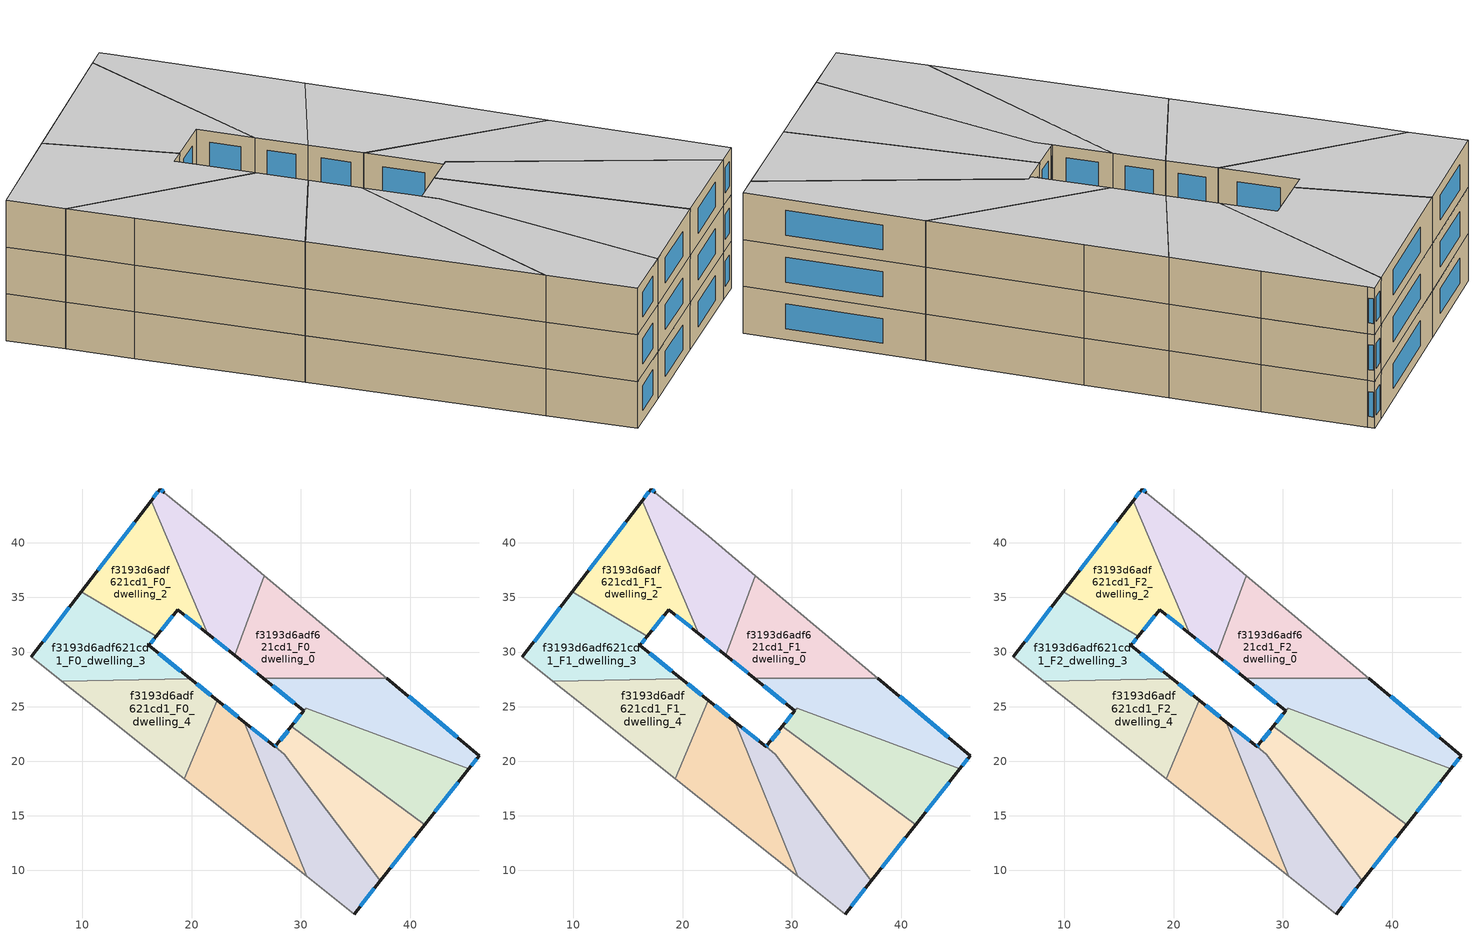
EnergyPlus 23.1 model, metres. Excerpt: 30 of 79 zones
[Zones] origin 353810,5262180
f3193d6adf621cd1_F0_dwelling_0
 floor ground (EU_floor_Construction): 30.55,33.76 37.88,27.61 26.55,27.61 23.95,29.69 26.66,37.01 z0
 wall outside (EU_wall_Construction): 23.95,29.69 26.55,27.61 z0:3
 wall to f3193d6adf621cd1_F0_dwelling_9 (EU_wall_Construction): 26.55,27.61 37.88,27.61 z0:3
 wall to f3193d6adf621cd1_F0_dwelling_1 (EU_wall_Construction): 26.66,37.01 23.95,29.69 z0:3
 wall adiabatic (EU_wall_Construction): 37.88,27.61 30.55,33.76 26.66,37.01 z0:3
 window (EU_Window_Construction): 24.56,29.2 25.94,28.1 z0.7:2.3
f3193d6adf621cd1_F0_dwelling_1
 floor ground (EU_floor_Construction): 22.37,40.59 26.66,37.01 23.95,29.69 21.45,31.7 16.29,43.88 17.1,44.93 17.47,44.61 z0
 wall outside (EU_wall_Construction): 21.45,31.7 23.95,29.69 / 17.47,44.61 17.1,44.93 16.29,43.88 z0:3
 wall adiabatic (EU_wall_Construction): 26.66,37.01 22.37,40.59 17.47,44.61 z0:3
 wall to f3193d6adf621cd1_F0_dwelling_2 (EU_wall_Construction): 16.29,43.88 21.45,31.7 z0:3
 window (EU_Window_Construction): 22.04,31.23 23.36,30.16 / 16.91,44.69 16.48,44.12 / 17.38,44.69 17.19,44.86 z0.7:2.3
f3193d6adf621cd1_F0_dwelling_2
 floor ground (EU_floor_Construction): 16.29,43.88 21.45,31.7 18.72,33.89 16.75,31.43 9.88,35.51 z0
 wall outside (EU_wall_Construction): 16.75,31.43 18.72,33.89 21.45,31.7 / 16.29,43.88 9.88,35.51 z0:3
 wall to f3193d6adf621cd1_F0_dwelling_3 (EU_wall_Construction): 9.88,35.51 16.75,31.43 z0:3
 window (EU_Window_Construction): 19.36,33.37 20.81,32.21 / 17.21,32.01 18.26,33.31 / 14.78,41.91 11.38,37.47 z0.7:2.3
f3193d6adf621cd1_F0_dwelling_3
 floor ground (EU_floor_Construction): 16.75,31.43 16.08,30.6 19.89,27.55 8.11,27.34 5.33,29.57 9.88,35.51 z0
 wall outside (EU_wall_Construction): 19.89,27.55 16.08,30.6 16.75,31.43 / 9.88,35.51 5.33,29.57 z0:3
 wall to f3193d6adf621cd1_F0_dwelling_4 (EU_wall_Construction): 8.11,27.34 19.89,27.55 z0:3
 wall adiabatic (EU_wall_Construction): 5.33,29.57 8.11,27.34 z0:3
 window (EU_Window_Construction): 16.24,30.8 16.59,31.24 / 18.99,28.27 16.98,29.89 / 8.81,34.11 6.39,30.97 z0.7:2.3
f3193d6adf621cd1_F0_dwelling_4
 floor ground (EU_floor_Construction): 22.33,25.59 19.32,18.4 11.34,24.75 8.11,27.34 19.89,27.55 z0
 wall outside (EU_wall_Construction): 22.33,25.59 19.89,27.55 z0:3
 wall to f3193d6adf621cd1_F0_dwelling_5 (EU_wall_Construction): 19.32,18.4 22.33,25.59 z0:3
 wall adiabatic (EU_wall_Construction): 8.11,27.34 11.34,24.75 19.32,18.4 z0:3
 window (EU_Window_Construction): 21.76,26.05 20.46,27.09 z0.7:2.3
f3193d6adf621cd1_F0_dwelling_5
 floor ground (EU_floor_Construction): 24.81,23.6 30.55,9.46 19.32,18.4 22.33,25.59 z0
 wall outside (EU_wall_Construction): 24.81,23.6 22.33,25.59 z0:3
 wall to f3193d6adf621cd1_F0_dwelling_6 (EU_wall_Construction): 30.55,9.46 24.81,23.6 z0:3
 wall adiabatic (EU_wall_Construction): 19.32,18.4 30.55,9.46 z0:3
 window (EU_Window_Construction): 24.23,24.06 22.91,25.12 z0.7:2.3
f3193d6adf621cd1_F0_dwelling_6
 floor ground (EU_floor_Construction): 28.47,20.66 37.28,9.07 34.87,6.02 30.55,9.46 24.81,23.6 z0
 wall outside (EU_wall_Construction): 34.87,6.02 37.28,9.07 / 27.63,21.33 24.81,23.6 z0:3
 wall adiabatic (EU_wall_Construction): 30.55,9.46 34.87,6.02 z0:3
 wall to f3193d6adf621cd1_F0_dwelling_7 (EU_wall_Construction): 37.28,9.07 28.47,20.66 27.63,21.33 z0:3
 window (EU_Window_Construction): 35.44,6.73 36.72,8.35 / 26.97,21.86 25.47,23.07 z0.7:2.3
f3193d6adf621cd1_F0_dwelling_7
 floor ground (EU_floor_Construction): 41.32,14.19 37.28,9.07 28.47,20.66 27.63,21.33 27.8,21.54 29.13,23.2 z0
 wall outside (EU_wall_Construction): 29.13,23.2 27.8,21.54 27.63,21.33 / 37.28,9.07 41.32,14.19 z0:3
 wall to f3193d6adf621cd1_F0_dwelling_8 (EU_wall_Construction): 41.32,14.19 29.13,23.2 z0:3
 window (EU_Window_Construction): 27.76,21.49 27.67,21.38 / 28.82,22.81 28.11,21.93 / 38.23,10.27 40.37,12.99 z0.7:2.3
f3193d6adf621cd1_F0_dwelling_8
 floor ground (EU_floor_Construction): 45.35,19.3 41.32,14.19 29.13,23.2 30.27,24.62 30.48,24.87 z0
 wall outside (EU_wall_Construction): 41.32,14.19 45.35,19.3 / 30.27,24.62 29.13,23.2 z0:3
 wall to f3193d6adf621cd1_F0_dwelling_9 (EU_wall_Construction): 45.35,19.3 30.48,24.87 30.27,24.62 z0:3
 window (EU_Window_Construction): 42.27,15.39 44.4,18.1 / 30,24.29 29.4,23.54 z0.7:2.3
f3193d6adf621cd1_F0_dwelling_9
 floor ground (EU_floor_Construction): 46.31,20.52 45.35,19.3 30.47,24.87 30.27,24.62 26.55,27.61 37.88,27.61 z0
 wall outside (EU_wall_Construction): 26.55,27.61 30.27,24.62 / 45.35,19.3 46.31,20.52 37.88,27.61 z0:3
 window (EU_Window_Construction): 27.42,26.91 29.4,25.32 / 44.33,22.18 39.86,25.94 / 45.58,19.59 46.09,20.23 z0.7:2.3
f3193d6adf621cd1_F1_dwelling_0
 floor to f3193d6adf621cd1_F0_dwelling_0 (EU_floor_Construction): 30.55,33.76 37.88,27.61 26.55,27.61 23.95,29.69 26.66,37.01 z3
 wall outside (EU_wall_Construction): 23.95,29.69 26.55,27.61 z3:6
 wall to f3193d6adf621cd1_F1_dwelling_9 (EU_wall_Construction): 26.55,27.61 37.88,27.61 z3:6
 wall to f3193d6adf621cd1_F1_dwelling_1 (EU_wall_Construction): 26.66,37.01 23.95,29.69 z3:6
 wall adiabatic (EU_wall_Construction): 37.88,27.61 30.55,33.76 26.66,37.01 z3:6
 window (EU_Window_Construction): 24.56,29.2 25.94,28.1 z3.7:5.3
f3193d6adf621cd1_F1_dwelling_1
 floor to f3193d6adf621cd1_F0_dwelling_1 (EU_floor_Construction): 22.37,40.59 26.66,37.01 23.95,29.69 21.45,31.7 16.29,43.88 17.1,44.93 17.47,44.61 z3
 wall outside (EU_wall_Construction): 21.45,31.7 23.95,29.69 / 17.47,44.61 17.1,44.93 16.29,43.88 z3:6
 wall adiabatic (EU_wall_Construction): 26.66,37.01 22.37,40.59 17.47,44.61 z3:6
 wall to f3193d6adf621cd1_F1_dwelling_2 (EU_wall_Construction): 16.29,43.88 21.45,31.7 z3:6
 window (EU_Window_Construction): 22.04,31.23 23.36,30.16 / 16.91,44.69 16.48,44.12 / 17.38,44.69 17.19,44.86 z3.7:5.3
f3193d6adf621cd1_F1_dwelling_2
 floor to f3193d6adf621cd1_F0_dwelling_2 (EU_floor_Construction): 16.29,43.88 21.45,31.7 18.72,33.89 16.75,31.43 9.88,35.51 z3
 wall outside (EU_wall_Construction): 16.75,31.43 18.72,33.89 21.45,31.7 / 16.29,43.88 9.88,35.51 z3:6
 wall to f3193d6adf621cd1_F1_dwelling_3 (EU_wall_Construction): 9.88,35.51 16.75,31.43 z3:6
 window (EU_Window_Construction): 19.36,33.37 20.81,32.21 / 17.21,32.01 18.26,33.31 / 14.78,41.91 11.38,37.47 z3.7:5.3
f3193d6adf621cd1_F1_dwelling_3
 floor to f3193d6adf621cd1_F0_dwelling_3 (EU_floor_Construction): 16.75,31.43 16.08,30.6 19.89,27.55 8.11,27.34 5.33,29.57 9.88,35.51 z3
 wall outside (EU_wall_Construction): 19.89,27.55 16.08,30.6 16.75,31.43 / 9.88,35.51 5.33,29.57 z3:6
 wall to f3193d6adf621cd1_F1_dwelling_4 (EU_wall_Construction): 8.11,27.34 19.89,27.55 z3:6
 wall adiabatic (EU_wall_Construction): 5.33,29.57 8.11,27.34 z3:6
 window (EU_Window_Construction): 16.24,30.8 16.59,31.24 / 18.99,28.27 16.98,29.89 / 8.81,34.11 6.39,30.97 z3.7:5.3
f3193d6adf621cd1_F1_dwelling_4
 floor to f3193d6adf621cd1_F0_dwelling_4 (EU_floor_Construction): 22.33,25.59 19.32,18.4 11.34,24.75 8.11,27.34 19.89,27.55 z3
 wall outside (EU_wall_Construction): 22.33,25.59 19.89,27.55 z3:6
 wall to f3193d6adf621cd1_F1_dwelling_5 (EU_wall_Construction): 19.32,18.4 22.33,25.59 z3:6
 wall adiabatic (EU_wall_Construction): 8.11,27.34 11.34,24.75 19.32,18.4 z3:6
 window (EU_Window_Construction): 21.76,26.05 20.46,27.09 z3.7:5.3
f3193d6adf621cd1_F1_dwelling_5
 floor to f3193d6adf621cd1_F0_dwelling_5 (EU_floor_Construction): 24.81,23.6 30.55,9.46 19.32,18.4 22.33,25.59 z3
 wall outside (EU_wall_Construction): 24.81,23.6 22.33,25.59 z3:6
 wall to f3193d6adf621cd1_F1_dwelling_6 (EU_wall_Construction): 30.55,9.46 24.81,23.6 z3:6
 wall adiabatic (EU_wall_Construction): 19.32,18.4 30.55,9.46 z3:6
 window (EU_Window_Construction): 24.23,24.06 22.91,25.12 z3.7:5.3
f3193d6adf621cd1_F1_dwelling_6
 floor to f3193d6adf621cd1_F0_dwelling_6 (EU_floor_Construction): 28.47,20.66 37.28,9.07 34.87,6.02 30.55,9.46 24.81,23.6 z3
 wall outside (EU_wall_Construction): 34.87,6.02 37.28,9.07 / 27.63,21.33 24.81,23.6 z3:6
 wall adiabatic (EU_wall_Construction): 30.55,9.46 34.87,6.02 z3:6
 wall to f3193d6adf621cd1_F1_dwelling_7 (EU_wall_Construction): 37.28,9.07 28.47,20.66 27.63,21.33 z3:6
 window (EU_Window_Construction): 35.44,6.73 36.72,8.35 / 26.97,21.86 25.47,23.07 z3.7:5.3
f3193d6adf621cd1_F1_dwelling_7
 floor to f3193d6adf621cd1_F0_dwelling_7 (EU_floor_Construction): 41.32,14.19 37.28,9.07 28.47,20.66 27.63,21.33 27.8,21.54 29.13,23.2 z3
 wall outside (EU_wall_Construction): 29.13,23.2 27.8,21.54 27.63,21.33 / 37.28,9.07 41.32,14.19 z3:6
 wall to f3193d6adf621cd1_F1_dwelling_8 (EU_wall_Construction): 41.32,14.19 29.13,23.2 z3:6
 window (EU_Window_Construction): 27.76,21.49 27.67,21.38 / 28.82,22.81 28.11,21.93 / 38.23,10.27 40.37,12.99 z3.7:5.3
f3193d6adf621cd1_F1_dwelling_8
 floor to f3193d6adf621cd1_F0_dwelling_8 (EU_floor_Construction): 45.35,19.3 41.32,14.19 29.13,23.2 30.27,24.62 30.48,24.87 z3
 wall outside (EU_wall_Construction): 41.32,14.19 45.35,19.3 / 30.27,24.62 29.13,23.2 z3:6
 wall to f3193d6adf621cd1_F1_dwelling_9 (EU_wall_Construction): 45.35,19.3 30.48,24.87 30.27,24.62 z3:6
 window (EU_Window_Construction): 42.27,15.39 44.4,18.1 / 30,24.29 29.4,23.54 z3.7:5.3
f3193d6adf621cd1_F1_dwelling_9
 floor to f3193d6adf621cd1_F0_dwelling_9 (EU_floor_Construction): 46.31,20.52 45.35,19.3 30.47,24.87 30.27,24.62 26.55,27.61 37.88,27.61 z3
 wall outside (EU_wall_Construction): 26.55,27.61 30.27,24.62 / 45.35,19.3 46.31,20.52 37.88,27.61 z3:6
 window (EU_Window_Construction): 27.42,26.91 29.4,25.32 / 44.33,22.18 39.86,25.94 / 45.58,19.59 46.09,20.23 z3.7:5.3
f3193d6adf621cd1_F2_dwelling_0
 floor to f3193d6adf621cd1_F1_dwelling_0 (EU_floor_Construction): 30.55,33.76 37.88,27.61 26.55,27.61 23.95,29.69 26.66,37.01 z6
 wall outside (EU_wall_Construction): 23.95,29.69 26.55,27.61 z6:9
 wall to f3193d6adf621cd1_F2_dwelling_9 (EU_wall_Construction): 26.55,27.61 37.88,27.61 z6:9
 wall to f3193d6adf621cd1_F2_dwelling_1 (EU_wall_Construction): 26.66,37.01 23.95,29.69 z6:9
 wall adiabatic (EU_wall_Construction): 37.88,27.61 30.55,33.76 26.66,37.01 z6:9
 window (EU_Window_Construction): 24.56,29.2 25.94,28.1 z6.7:8.3
 ceiling to f3193d6adf621cd1_F3_dwelling_0 (EU_floor_Construction): 37.88,27.61 30.55,33.76 26.66,37.01 23.95,29.69 26.55,27.61 z9
f3193d6adf621cd1_F2_dwelling_1
 floor to f3193d6adf621cd1_F1_dwelling_1 (EU_floor_Construction): 22.37,40.59 26.66,37.01 23.95,29.69 21.45,31.7 16.29,43.88 17.1,44.93 17.47,44.61 z6
 wall outside (EU_wall_Construction): 21.45,31.7 23.95,29.69 / 17.47,44.61 17.1,44.93 16.29,43.88 z6:9
 wall adiabatic (EU_wall_Construction): 26.66,37.01 22.37,40.59 17.47,44.61 z6:9
 wall to f3193d6adf621cd1_F2_dwelling_2 (EU_wall_Construction): 16.29,43.88 21.45,31.7 z6:9
 window (EU_Window_Construction): 22.04,31.23 23.36,30.16 / 16.91,44.69 16.48,44.12 / 17.38,44.69 17.19,44.86 z6.7:8.3
 ceiling to f3193d6adf621cd1_F3_dwelling_1 (EU_floor_Construction): 23.95,29.69 26.66,37.01 22.37,40.59 17.47,44.61 17.1,44.93 16.29,43.88 21.45,31.7 z9
f3193d6adf621cd1_F2_dwelling_2
 floor to f3193d6adf621cd1_F1_dwelling_2 (EU_floor_Construction): 16.29,43.88 21.45,31.7 18.72,33.89 16.75,31.43 9.88,35.51 z6
 wall outside (EU_wall_Construction): 16.75,31.43 18.72,33.89 21.45,31.7 / 16.29,43.88 9.88,35.51 z6:9
 wall to f3193d6adf621cd1_F2_dwelling_3 (EU_wall_Construction): 9.88,35.51 16.75,31.43 z6:9
 window (EU_Window_Construction): 19.36,33.37 20.81,32.21 / 17.21,32.01 18.26,33.31 / 14.78,41.91 11.38,37.47 z6.7:8.3
 ceiling to f3193d6adf621cd1_F3_dwelling_2 (EU_floor_Construction): 21.45,31.7 16.29,43.88 9.88,35.51 16.75,31.43 18.72,33.89 z9
f3193d6adf621cd1_F2_dwelling_3
 floor to f3193d6adf621cd1_F1_dwelling_3 (EU_floor_Construction): 16.75,31.43 16.08,30.6 19.89,27.55 8.11,27.34 5.33,29.57 9.88,35.51 z6
 wall outside (EU_wall_Construction): 19.89,27.55 16.08,30.6 16.75,31.43 / 9.88,35.51 5.33,29.57 z6:9
 wall to f3193d6adf621cd1_F2_dwelling_4 (EU_wall_Construction): 8.11,27.34 19.89,27.55 z6:9
 wall adiabatic (EU_wall_Construction): 5.33,29.57 8.11,27.34 z6:9
 window (EU_Window_Construction): 16.24,30.8 16.59,31.24 / 18.99,28.27 16.98,29.89 / 8.81,34.11 6.39,30.97 z6.7:8.3
 ceiling to f3193d6adf621cd1_F3_dwelling_3 (EU_floor_Construction): 19.89,27.55 16.08,30.6 16.75,31.43 9.88,35.51 5.33,29.57 8.11,27.34 z9
f3193d6adf621cd1_F2_dwelling_4
 floor to f3193d6adf621cd1_F1_dwelling_4 (EU_floor_Construction): 22.33,25.59 19.32,18.4 11.34,24.75 8.11,27.34 19.89,27.55 z6
 wall outside (EU_wall_Construction): 22.33,25.59 19.89,27.55 z6:9
 wall to f3193d6adf621cd1_F2_dwelling_5 (EU_wall_Construction): 19.32,18.4 22.33,25.59 z6:9
 wall adiabatic (EU_wall_Construction): 8.11,27.34 11.34,24.75 19.32,18.4 z6:9
 window (EU_Window_Construction): 21.76,26.05 20.46,27.09 z6.7:8.3
 ceiling to f3193d6adf621cd1_F3_dwelling_4 (EU_floor_Construction): 19.32,18.4 22.33,25.59 19.89,27.55 8.11,27.34 11.34,24.75 z9
f3193d6adf621cd1_F2_dwelling_5
 floor to f3193d6adf621cd1_F1_dwelling_5 (EU_floor_Construction): 24.81,23.6 30.55,9.46 19.32,18.4 22.33,25.59 z6
 wall outside (EU_wall_Construction): 24.81,23.6 22.33,25.59 z6:9
 wall to f3193d6adf621cd1_F2_dwelling_6 (EU_wall_Construction): 30.55,9.46 24.81,23.6 z6:9
 wall adiabatic (EU_wall_Construction): 19.32,18.4 30.55,9.46 z6:9
 window (EU_Window_Construction): 24.23,24.06 22.91,25.12 z6.7:8.3
 ceiling to f3193d6adf621cd1_F3_dwelling_5 (EU_floor_Construction): 30.55,9.46 24.81,23.6 22.33,25.59 19.32,18.4 z9
f3193d6adf621cd1_F2_dwelling_6
 floor to f3193d6adf621cd1_F1_dwelling_6 (EU_floor_Construction): 28.47,20.66 37.28,9.07 34.87,6.02 30.55,9.46 24.81,23.6 z6
 wall outside (EU_wall_Construction): 34.87,6.02 37.28,9.07 / 27.63,21.33 24.81,23.6 z6:9
 wall adiabatic (EU_wall_Construction): 30.55,9.46 34.87,6.02 z6:9
 wall to f3193d6adf621cd1_F2_dwelling_7 (EU_wall_Construction): 37.28,9.07 28.47,20.66 27.63,21.33 z6:9
 window (EU_Window_Construction): 35.44,6.73 36.72,8.35 / 26.97,21.86 25.47,23.07 z6.7:8.3
 ceiling to f3193d6adf621cd1_F3_dwelling_6 (EU_floor_Construction): 34.87,6.02 37.28,9.07 28.47,20.66 24.81,23.6 30.55,9.46 z9
f3193d6adf621cd1_F2_dwelling_7
 floor to f3193d6adf621cd1_F1_dwelling_7 (EU_floor_Construction): 41.32,14.19 37.28,9.07 28.47,20.66 27.63,21.33 27.8,21.54 29.13,23.2 z6
 wall outside (EU_wall_Construction): 29.13,23.2 27.8,21.54 27.63,21.33 / 37.28,9.07 41.32,14.19 z6:9
 wall to f3193d6adf621cd1_F2_dwelling_8 (EU_wall_Construction): 41.32,14.19 29.13,23.2 z6:9
 window (EU_Window_Construction): 27.76,21.49 27.67,21.38 / 28.82,22.81 28.11,21.93 / 38.23,10.27 40.37,12.99 z6.7:8.3
 ceiling to f3193d6adf621cd1_F3_dwelling_7 (EU_floor_Construction): 37.28,9.07 41.32,14.19 29.13,23.2 27.8,21.54 27.63,21.33 28.47,20.66 z9
f3193d6adf621cd1_F2_dwelling_8
 floor to f3193d6adf621cd1_F1_dwelling_8 (EU_floor_Construction): 45.35,19.3 41.32,14.19 29.13,23.2 30.27,24.62 30.48,24.87 z6
 wall outside (EU_wall_Construction): 41.32,14.19 45.35,19.3 / 30.27,24.62 29.13,23.2 z6:9
 wall to f3193d6adf621cd1_F2_dwelling_9 (EU_wall_Construction): 45.35,19.3 30.48,24.87 30.27,24.62 z6:9
 window (EU_Window_Construction): 42.27,15.39 44.4,18.1 / 30,24.29 29.4,23.54 z6.7:8.3
 ceiling to f3193d6adf621cd1_F3_dwelling_8 (EU_floor_Construction): 41.32,14.19 45.35,19.3 30.48,24.87 30.27,24.62 29.13,23.2 z9
f3193d6adf621cd1_F2_dwelling_9
 floor to f3193d6adf621cd1_F1_dwelling_9 (EU_floor_Construction): 46.31,20.52 45.35,19.3 30.47,24.87 30.27,24.62 26.55,27.61 37.88,27.61 z6
 wall outside (EU_wall_Construction): 26.55,27.61 30.27,24.62 / 45.35,19.3 46.31,20.52 37.88,27.61 z6:9
 window (EU_Window_Construction): 27.42,26.91 29.4,25.32 / 44.33,22.18 39.86,25.94 / 45.58,19.59 46.09,20.23 z6.7:8.3
 ceiling to f3193d6adf621cd1_F3_dwelling_9 (EU_floor_Construction): 45.35,19.3 46.31,20.52 37.88,27.61 26.55,27.61 30.27,24.62 30.47,24.87 z9
[Building]
EU S2 Campaign: North Axis=0; Terrain=City; Solar Distribution=FullExterior
[Site:Location]
Budapest.Ferenc.Liszt.Intl.AP: Latitude=47.437; Longitude=19.256; Time Zone=1; Elevation=185
[SizingPeriod:WeatherFileDays]
AnnualSizingPeriod: Begin Month=1; Begin Day of Month=1; End Month=12; End Day of Month=31; Day of Week for Start Day=Monday; Use Weather File Daylight Saving Period=No; Use Weather File Rain and Snow Indicators=No
[MATERIAL]
EU_InternalMass_Material: Roughness=MediumRough; Thickness=0.1; Conductivity=1; Density=1800; Specific Heat=900; Thermal Absorptance=0.9; Solar Absorptance=0.7; Visible Absorptance=0.7
[MATERIAL:NOMASS] Roughness=MediumRough; Thermal Absorptance=0.9; Solar Absorptance=0.7; Visible Absorptance=0.7
Name | Thermal Resistance
EU_wall_NoMass | 0.832559
EU_floor_NoMass | 0.872794
[WINDOWMATERIAL:SIMPLEGLAZINGSYSTEM]
EU_Window_SimpleGlazing: UFactor=2.79869; Solar Heat Gain Coefficient=0.75; Visible Transmittance=0.75
[CONSTRUCTION]
EU_wall_Construction: EU_wall_NoMass
EU_floor_Construction: EU_floor_NoMass
EU_Window_Construction: EU_Window_SimpleGlazing
EU_InternalMass_Construction: EU_InternalMass_Material
[ZONE] Type=1; Multiplier=1; Ceiling Height=autocalculate; Floor Area=autocalculate; Part of Total Floor Area=Yes
Name | Volume
f3193d6adf621cd1_F0_dwelling_0; f3193d6adf621cd1_F1_dwelling_0; f3193d6adf621cd1_F2_dwelling_0 | 196.864
f3193d6adf621cd1_F0_dwelling_1; f3193d6adf621cd1_F1_dwelling_1; f3193d6adf621cd1_F2_dwelling_1 | 196.856
f3193d6adf621cd1_F0_dwelling_2; f3193d6adf621cd1_F1_dwelling_2; f3193d6adf621cd1_F2_dwelling_2 | 196.889
f3193d6adf621cd1_F0_dwelling_3; f3193d6adf621cd1_F1_dwelling_3; f3193d6adf621cd1_F2_dwelling_3 | 196.842
f3193d6adf621cd1_F0_dwelling_4; f3193d6adf621cd1_F1_dwelling_4; f3193d6adf621cd1_F2_dwelling_4 | 196.877
f3193d6adf621cd1_F0_dwelling_5; f3193d6adf621cd1_F1_dwelling_5; f3193d6adf621cd1_F2_dwelling_5 | 196.878
f3193d6adf621cd1_F0_dwelling_6; f3193d6adf621cd1_F1_dwelling_6; f3193d6adf621cd1_F2_dwelling_6 | 196.449
f3193d6adf621cd1_F0_dwelling_7; f3193d6adf621cd1_F1_dwelling_7; f3193d6adf621cd1_F2_dwelling_7 | 197.307
f3193d6adf621cd1_F0_dwelling_8; f3193d6adf621cd1_F1_dwelling_8; f3193d6adf621cd1_F2_dwelling_8 | 196.419
f3193d6adf621cd1_F0_dwelling_9; f3193d6adf621cd1_F1_dwelling_9; f3193d6adf621cd1_F2_dwelling_9 | 197.347
[INTERNALMASS] Construction=EU_InternalMass_Construction
Name | Zone or ZoneList | Surface Area
f3193d6adf621cd1_F0_dwelling_0_EU_InternalMass | f3193d6adf621cd1_F0_dwelling_0 | 65.6217
f3193d6adf621cd1_F0_dwelling_1_EU_InternalMass | f3193d6adf621cd1_F0_dwelling_1 | 65.6188
f3193d6adf621cd1_F0_dwelling_2_EU_InternalMass | f3193d6adf621cd1_F0_dwelling_2 | 65.6297
f3193d6adf621cd1_F0_dwelling_3_EU_InternalMass | f3193d6adf621cd1_F0_dwelling_3 | 65.6142
f3193d6adf621cd1_F0_dwelling_4_EU_InternalMass | f3193d6adf621cd1_F0_dwelling_4 | 65.6257
f3193d6adf621cd1_F0_dwelling_5_EU_InternalMass | f3193d6adf621cd1_F0_dwelling_5 | 65.626
f3193d6adf621cd1_F0_dwelling_6_EU_InternalMass | f3193d6adf621cd1_F0_dwelling_6 | 65.4835
f3193d6adf621cd1_F0_dwelling_7_EU_InternalMass | f3193d6adf621cd1_F0_dwelling_7 | 65.7687
f3193d6adf621cd1_F0_dwelling_8_EU_InternalMass | f3193d6adf621cd1_F0_dwelling_8 | 65.4738
f3193d6adf621cd1_F0_dwelling_9_EU_InternalMass | f3193d6adf621cd1_F0_dwelling_9 | 65.7826
f3193d6adf621cd1_F1_dwelling_0_EU_InternalMass | f3193d6adf621cd1_F1_dwelling_0 | 65.6217
f3193d6adf621cd1_F1_dwelling_1_EU_InternalMass | f3193d6adf621cd1_F1_dwelling_1 | 65.6188
f3193d6adf621cd1_F1_dwelling_2_EU_InternalMass | f3193d6adf621cd1_F1_dwelling_2 | 65.6297
f3193d6adf621cd1_F1_dwelling_3_EU_InternalMass | f3193d6adf621cd1_F1_dwelling_3 | 65.6142
f3193d6adf621cd1_F1_dwelling_4_EU_InternalMass | f3193d6adf621cd1_F1_dwelling_4 | 65.6257
f3193d6adf621cd1_F1_dwelling_5_EU_InternalMass | f3193d6adf621cd1_F1_dwelling_5 | 65.626
f3193d6adf621cd1_F1_dwelling_6_EU_InternalMass | f3193d6adf621cd1_F1_dwelling_6 | 65.4835
f3193d6adf621cd1_F1_dwelling_7_EU_InternalMass | f3193d6adf621cd1_F1_dwelling_7 | 65.7687
f3193d6adf621cd1_F1_dwelling_8_EU_InternalMass | f3193d6adf621cd1_F1_dwelling_8 | 65.4738
f3193d6adf621cd1_F1_dwelling_9_EU_InternalMass | f3193d6adf621cd1_F1_dwelling_9 | 65.7826
f3193d6adf621cd1_F2_dwelling_0_EU_InternalMass | f3193d6adf621cd1_F2_dwelling_0 | 65.6217
f3193d6adf621cd1_F2_dwelling_1_EU_InternalMass | f3193d6adf621cd1_F2_dwelling_1 | 65.6188
f3193d6adf621cd1_F2_dwelling_2_EU_InternalMass | f3193d6adf621cd1_F2_dwelling_2 | 65.6297
f3193d6adf621cd1_F2_dwelling_3_EU_InternalMass | f3193d6adf621cd1_F2_dwelling_3 | 65.6142
f3193d6adf621cd1_F2_dwelling_4_EU_InternalMass | f3193d6adf621cd1_F2_dwelling_4 | 65.6257
f3193d6adf621cd1_F2_dwelling_5_EU_InternalMass | f3193d6adf621cd1_F2_dwelling_5 | 65.626
f3193d6adf621cd1_F2_dwelling_6_EU_InternalMass | f3193d6adf621cd1_F2_dwelling_6 | 65.4835
f3193d6adf621cd1_F2_dwelling_7_EU_InternalMass | f3193d6adf621cd1_F2_dwelling_7 | 65.7687
f3193d6adf621cd1_F2_dwelling_8_EU_InternalMass | f3193d6adf621cd1_F2_dwelling_8 | 65.4738
f3193d6adf621cd1_F2_dwelling_9_EU_InternalMass | f3193d6adf621cd1_F2_dwelling_9 | 65.7826
[OTHEREQUIPMENT] Fuel Type=Electricity; Design Level Calculation Method=Watts/Area; Power per Zone Floor Area=1; Fraction Latent=0; Fraction Radiant=0; Fraction Lost=0; Carbon Dioxide Generation Rate=0; EndUse Subcategory=EU_Step8_InternalGains
Name | Zone or ZoneList or Space or SpaceList | Schedule
EU_Step8_InternalGain_f3193d6adf621cd1_F0_dwelling_0_f000 | f3193d6adf621cd1_F0_dwelling_0 | EU_Step8_GainSchedule_f3193d6adf621cd1_F0_dwelling_0_f000
EU_Step8_InternalGain_f3193d6adf621cd1_F0_dwelling_1_f000 | f3193d6adf621cd1_F0_dwelling_1 | EU_Step8_GainSchedule_f3193d6adf621cd1_F0_dwelling_1_f000
EU_Step8_InternalGain_f3193d6adf621cd1_F0_dwelling_2_f000 | f3193d6adf621cd1_F0_dwelling_2 | EU_Step8_GainSchedule_f3193d6adf621cd1_F0_dwelling_2_f000
EU_Step8_InternalGain_f3193d6adf621cd1_F0_dwelling_3_f000 | f3193d6adf621cd1_F0_dwelling_3 | EU_Step8_GainSchedule_f3193d6adf621cd1_F0_dwelling_3_f000
EU_Step8_InternalGain_f3193d6adf621cd1_F0_dwelling_4_f000 | f3193d6adf621cd1_F0_dwelling_4 | EU_Step8_GainSchedule_f3193d6adf621cd1_F0_dwelling_4_f000
EU_Step8_InternalGain_f3193d6adf621cd1_F0_dwelling_5_f000 | f3193d6adf621cd1_F0_dwelling_5 | EU_Step8_GainSchedule_f3193d6adf621cd1_F0_dwelling_5_f000
EU_Step8_InternalGain_f3193d6adf621cd1_F0_dwelling_6_f000 | f3193d6adf621cd1_F0_dwelling_6 | EU_Step8_GainSchedule_f3193d6adf621cd1_F0_dwelling_6_f000
EU_Step8_InternalGain_f3193d6adf621cd1_F0_dwelling_7_f000 | f3193d6adf621cd1_F0_dwelling_7 | EU_Step8_GainSchedule_f3193d6adf621cd1_F0_dwelling_7_f000
EU_Step8_InternalGain_f3193d6adf621cd1_F0_dwelling_8_f000 | f3193d6adf621cd1_F0_dwelling_8 | EU_Step8_GainSchedule_f3193d6adf621cd1_F0_dwelling_8_f000
EU_Step8_InternalGain_f3193d6adf621cd1_F0_dwelling_9_f000 | f3193d6adf621cd1_F0_dwelling_9 | EU_Step8_GainSchedule_f3193d6adf621cd1_F0_dwelling_9_f000
EU_Step8_InternalGain_f3193d6adf621cd1_F1_dwelling_0_f000 | f3193d6adf621cd1_F1_dwelling_0 | EU_Step8_GainSchedule_f3193d6adf621cd1_F1_dwelling_0_f000
EU_Step8_InternalGain_f3193d6adf621cd1_F1_dwelling_1_f000 | f3193d6adf621cd1_F1_dwelling_1 | EU_Step8_GainSchedule_f3193d6adf621cd1_F1_dwelling_1_f000
EU_Step8_InternalGain_f3193d6adf621cd1_F1_dwelling_2_f000 | f3193d6adf621cd1_F1_dwelling_2 | EU_Step8_GainSchedule_f3193d6adf621cd1_F1_dwelling_2_f000
EU_Step8_InternalGain_f3193d6adf621cd1_F1_dwelling_3_f000 | f3193d6adf621cd1_F1_dwelling_3 | EU_Step8_GainSchedule_f3193d6adf621cd1_F1_dwelling_3_f000
EU_Step8_InternalGain_f3193d6adf621cd1_F1_dwelling_4_f000 | f3193d6adf621cd1_F1_dwelling_4 | EU_Step8_GainSchedule_f3193d6adf621cd1_F1_dwelling_4_f000
EU_Step8_InternalGain_f3193d6adf621cd1_F1_dwelling_5_f000 | f3193d6adf621cd1_F1_dwelling_5 | EU_Step8_GainSchedule_f3193d6adf621cd1_F1_dwelling_5_f000
EU_Step8_InternalGain_f3193d6adf621cd1_F1_dwelling_6_f000 | f3193d6adf621cd1_F1_dwelling_6 | EU_Step8_GainSchedule_f3193d6adf621cd1_F1_dwelling_6_f000
EU_Step8_InternalGain_f3193d6adf621cd1_F1_dwelling_7_f000 | f3193d6adf621cd1_F1_dwelling_7 | EU_Step8_GainSchedule_f3193d6adf621cd1_F1_dwelling_7_f000
EU_Step8_InternalGain_f3193d6adf621cd1_F1_dwelling_8_f000 | f3193d6adf621cd1_F1_dwelling_8 | EU_Step8_GainSchedule_f3193d6adf621cd1_F1_dwelling_8_f000
EU_Step8_InternalGain_f3193d6adf621cd1_F1_dwelling_9_f000 | f3193d6adf621cd1_F1_dwelling_9 | EU_Step8_GainSchedule_f3193d6adf621cd1_F1_dwelling_9_f000
EU_Step8_InternalGain_f3193d6adf621cd1_F2_dwelling_0_f000 | f3193d6adf621cd1_F2_dwelling_0 | EU_Step8_GainSchedule_f3193d6adf621cd1_F2_dwelling_0_f000
EU_Step8_InternalGain_f3193d6adf621cd1_F2_dwelling_1_f000 | f3193d6adf621cd1_F2_dwelling_1 | EU_Step8_GainSchedule_f3193d6adf621cd1_F2_dwelling_1_f000
EU_Step8_InternalGain_f3193d6adf621cd1_F2_dwelling_2_f000 | f3193d6adf621cd1_F2_dwelling_2 | EU_Step8_GainSchedule_f3193d6adf621cd1_F2_dwelling_2_f000
EU_Step8_InternalGain_f3193d6adf621cd1_F2_dwelling_3_f000 | f3193d6adf621cd1_F2_dwelling_3 | EU_Step8_GainSchedule_f3193d6adf621cd1_F2_dwelling_3_f000
EU_Step8_InternalGain_f3193d6adf621cd1_F2_dwelling_4_f000 | f3193d6adf621cd1_F2_dwelling_4 | EU_Step8_GainSchedule_f3193d6adf621cd1_F2_dwelling_4_f000
EU_Step8_InternalGain_f3193d6adf621cd1_F2_dwelling_5_f000 | f3193d6adf621cd1_F2_dwelling_5 | EU_Step8_GainSchedule_f3193d6adf621cd1_F2_dwelling_5_f000
EU_Step8_InternalGain_f3193d6adf621cd1_F2_dwelling_6_f000 | f3193d6adf621cd1_F2_dwelling_6 | EU_Step8_GainSchedule_f3193d6adf621cd1_F2_dwelling_6_f000
EU_Step8_InternalGain_f3193d6adf621cd1_F2_dwelling_7_f000 | f3193d6adf621cd1_F2_dwelling_7 | EU_Step8_GainSchedule_f3193d6adf621cd1_F2_dwelling_7_f000
EU_Step8_InternalGain_f3193d6adf621cd1_F2_dwelling_8_f000 | f3193d6adf621cd1_F2_dwelling_8 | EU_Step8_GainSchedule_f3193d6adf621cd1_F2_dwelling_8_f000
EU_Step8_InternalGain_f3193d6adf621cd1_F2_dwelling_9_f000 | f3193d6adf621cd1_F2_dwelling_9 | EU_Step8_GainSchedule_f3193d6adf621cd1_F2_dwelling_9_f000
[ZONEVENTILATION:DESIGNFLOWRATE] Schedule=EU_AlwaysOn; Design Flow Rate Calculation Method=AirChanges/Hour; Air Changes per Hour=0.475469; Ventilation Type=Natural; Fan Pressure Rise=0; Fan Total Efficiency=1; Constant Term Coefficient=1; Temperature Term Coefficient=0; Velocity Term Coefficient=0; Velocity Squared Term Coefficient=0; Minimum Indoor Temperature=-100; Maximum Indoor Temperature=100; Delta Temperature=-100; Minimum Outdoor Temperature=-100; Maximum Outdoor Temperature=100; Maximum Wind Speed=40
Name | Zone or ZoneList or Space or SpaceList
EU_ConstantAir_f3193d6adf621cd1_F0_dwelling_0 | f3193d6adf621cd1_F0_dwelling_0
EU_ConstantAir_f3193d6adf621cd1_F0_dwelling_1 | f3193d6adf621cd1_F0_dwelling_1
EU_ConstantAir_f3193d6adf621cd1_F0_dwelling_2 | f3193d6adf621cd1_F0_dwelling_2
EU_ConstantAir_f3193d6adf621cd1_F0_dwelling_3 | f3193d6adf621cd1_F0_dwelling_3
EU_ConstantAir_f3193d6adf621cd1_F0_dwelling_4 | f3193d6adf621cd1_F0_dwelling_4
EU_ConstantAir_f3193d6adf621cd1_F0_dwelling_5 | f3193d6adf621cd1_F0_dwelling_5
EU_ConstantAir_f3193d6adf621cd1_F0_dwelling_6 | f3193d6adf621cd1_F0_dwelling_6
EU_ConstantAir_f3193d6adf621cd1_F0_dwelling_7 | f3193d6adf621cd1_F0_dwelling_7
EU_ConstantAir_f3193d6adf621cd1_F0_dwelling_8 | f3193d6adf621cd1_F0_dwelling_8
EU_ConstantAir_f3193d6adf621cd1_F0_dwelling_9 | f3193d6adf621cd1_F0_dwelling_9
EU_ConstantAir_f3193d6adf621cd1_F1_dwelling_0 | f3193d6adf621cd1_F1_dwelling_0
EU_ConstantAir_f3193d6adf621cd1_F1_dwelling_1 | f3193d6adf621cd1_F1_dwelling_1
EU_ConstantAir_f3193d6adf621cd1_F1_dwelling_2 | f3193d6adf621cd1_F1_dwelling_2
EU_ConstantAir_f3193d6adf621cd1_F1_dwelling_3 | f3193d6adf621cd1_F1_dwelling_3
EU_ConstantAir_f3193d6adf621cd1_F1_dwelling_4 | f3193d6adf621cd1_F1_dwelling_4
EU_ConstantAir_f3193d6adf621cd1_F1_dwelling_5 | f3193d6adf621cd1_F1_dwelling_5
EU_ConstantAir_f3193d6adf621cd1_F1_dwelling_6 | f3193d6adf621cd1_F1_dwelling_6
EU_ConstantAir_f3193d6adf621cd1_F1_dwelling_7 | f3193d6adf621cd1_F1_dwelling_7
EU_ConstantAir_f3193d6adf621cd1_F1_dwelling_8 | f3193d6adf621cd1_F1_dwelling_8
EU_ConstantAir_f3193d6adf621cd1_F1_dwelling_9 | f3193d6adf621cd1_F1_dwelling_9
EU_ConstantAir_f3193d6adf621cd1_F2_dwelling_0 | f3193d6adf621cd1_F2_dwelling_0
EU_ConstantAir_f3193d6adf621cd1_F2_dwelling_1 | f3193d6adf621cd1_F2_dwelling_1
EU_ConstantAir_f3193d6adf621cd1_F2_dwelling_2 | f3193d6adf621cd1_F2_dwelling_2
EU_ConstantAir_f3193d6adf621cd1_F2_dwelling_3 | f3193d6adf621cd1_F2_dwelling_3
EU_ConstantAir_f3193d6adf621cd1_F2_dwelling_4 | f3193d6adf621cd1_F2_dwelling_4
EU_ConstantAir_f3193d6adf621cd1_F2_dwelling_5 | f3193d6adf621cd1_F2_dwelling_5
EU_ConstantAir_f3193d6adf621cd1_F2_dwelling_6 | f3193d6adf621cd1_F2_dwelling_6
EU_ConstantAir_f3193d6adf621cd1_F2_dwelling_7 | f3193d6adf621cd1_F2_dwelling_7
EU_ConstantAir_f3193d6adf621cd1_F2_dwelling_8 | f3193d6adf621cd1_F2_dwelling_8
EU_ConstantAir_f3193d6adf621cd1_F2_dwelling_9 | f3193d6adf621cd1_F2_dwelling_9
[HVACTEMPLATE:THERMOSTAT] Constant Heating Setpoint=20; Constant Cooling Setpoint=50
EU_HeatOnly_f3193d6adf621cd1_F0_dwelling_0; EU_HeatOnly_f3193d6adf621cd1_F0_dwelling_1; EU_HeatOnly_f3193d6adf621cd1_F0_dwelling_2; EU_HeatOnly_f3193d6adf621cd1_F0_dwelling_3; EU_HeatOnly_f3193d6adf621cd1_F0_dwelling_4; EU_HeatOnly_f3193d6adf621cd1_F0_dwelling_5; EU_HeatOnly_f3193d6adf621cd1_F0_dwelling_6; EU_HeatOnly_f3193d6adf621cd1_F0_dwelling_7; EU_HeatOnly_f3193d6adf621cd1_F0_dwelling_8; EU_HeatOnly_f3193d6adf621cd1_F0_dwelling_9; EU_HeatOnly_f3193d6adf621cd1_F1_dwelling_0; EU_HeatOnly_f3193d6adf621cd1_F1_dwelling_1; EU_HeatOnly_f3193d6adf621cd1_F1_dwelling_2; EU_HeatOnly_f3193d6adf621cd1_F1_dwelling_3; EU_HeatOnly_f3193d6adf621cd1_F1_dwelling_4; EU_HeatOnly_f3193d6adf621cd1_F1_dwelling_5; EU_HeatOnly_f3193d6adf621cd1_F1_dwelling_6; EU_HeatOnly_f3193d6adf621cd1_F1_dwelling_7; EU_HeatOnly_f3193d6adf621cd1_F1_dwelling_8; EU_HeatOnly_f3193d6adf621cd1_F1_dwelling_9; EU_HeatOnly_f3193d6adf621cd1_F2_dwelling_0; EU_HeatOnly_f3193d6adf621cd1_F2_dwelling_1; EU_HeatOnly_f3193d6adf621cd1_F2_dwelling_2; EU_HeatOnly_f3193d6adf621cd1_F2_dwelling_3; EU_HeatOnly_f3193d6adf621cd1_F2_dwelling_4; EU_HeatOnly_f3193d6adf621cd1_F2_dwelling_5; EU_HeatOnly_f3193d6adf621cd1_F2_dwelling_6; EU_HeatOnly_f3193d6adf621cd1_F2_dwelling_7; EU_HeatOnly_f3193d6adf621cd1_F2_dwelling_8; EU_HeatOnly_f3193d6adf621cd1_F2_dwelling_9; EU_HeatOnly_f3193d6adf621cd1_F3_dwelling_0; EU_HeatOnly_f3193d6adf621cd1_F3_dwelling_1; EU_HeatOnly_f3193d6adf621cd1_F3_dwelling_2; EU_HeatOnly_f3193d6adf621cd1_F3_dwelling_3; EU_HeatOnly_f3193d6adf621cd1_F3_dwelling_4; EU_HeatOnly_f3193d6adf621cd1_F3_dwelling_5; EU_HeatOnly_f3193d6adf621cd1_F3_dwelling_6; EU_HeatOnly_f3193d6adf621cd1_F3_dwelling_7; EU_HeatOnly_f3193d6adf621cd1_F3_dwelling_8; EU_HeatOnly_f3193d6adf621cd1_F3_dwelling_9; EU_HeatOnly_f3193d6adf621cd1_F4_dwelling_0; EU_HeatOnly_f3193d6adf621cd1_F4_dwelling_1; EU_HeatOnly_f3193d6adf621cd1_F4_dwelling_2; EU_HeatOnly_f3193d6adf621cd1_F4_dwelling_3; EU_HeatOnly_f3193d6adf621cd1_F4_dwelling_4; EU_HeatOnly_f3193d6adf621cd1_F4_dwelling_5; EU_HeatOnly_f3193d6adf621cd1_F4_dwelling_6; EU_HeatOnly_f3193d6adf621cd1_F4_dwelling_7; EU_HeatOnly_f3193d6adf621cd1_F4_dwelling_8; EU_HeatOnly_f3193d6adf621cd1_F4_dwelling_9; EU_HeatOnly_f3193d6adf621cd1_F5_dwelling_0; EU_HeatOnly_f3193d6adf621cd1_F5_dwelling_1; EU_HeatOnly_f3193d6adf621cd1_F5_dwelling_2; EU_HeatOnly_f3193d6adf621cd1_F5_dwelling_3; EU_HeatOnly_f3193d6adf621cd1_F5_dwelling_4; EU_HeatOnly_f3193d6adf621cd1_F5_dwelling_5; EU_HeatOnly_f3193d6adf621cd1_F5_dwelling_6; EU_HeatOnly_f3193d6adf621cd1_F5_dwelling_7; EU_HeatOnly_f3193d6adf621cd1_F5_dwelling_8; EU_HeatOnly_f3193d6adf621cd1_F5_dwelling_9; EU_HeatOnly_f3193d6adf621cd1_F6_dwelling_0; EU_HeatOnly_f3193d6adf621cd1_F6_dwelling_1; EU_HeatOnly_f3193d6adf621cd1_F6_dwelling_2; EU_HeatOnly_f3193d6adf621cd1_F6_dwelling_3; EU_HeatOnly_f3193d6adf621cd1_F6_dwelling_4; EU_HeatOnly_f3193d6adf621cd1_F6_dwelling_5; EU_HeatOnly_f3193d6adf621cd1_F6_dwelling_6; EU_HeatOnly_f3193d6adf621cd1_F6_dwelling_7; EU_HeatOnly_f3193d6adf621cd1_F6_dwelling_8; EU_HeatOnly_f3193d6adf621cd1_F6_dwelling_9; EU_HeatOnly_f3193d6adf621cd1_F7_dwelling_0; EU_HeatOnly_f3193d6adf621cd1_F7_dwelling_1; EU_HeatOnly_f3193d6adf621cd1_F7_dwelling_2; EU_HeatOnly_f3193d6adf621cd1_F7_dwelling_3; EU_HeatOnly_f3193d6adf621cd1_F7_dwelling_4; EU_HeatOnly_f3193d6adf621cd1_F7_dwelling_5; EU_HeatOnly_f3193d6adf621cd1_F7_dwelling_6; EU_HeatOnly_f3193d6adf621cd1_F7_dwelling_7; EU_HeatOnly_f3193d6adf621cd1_F7_dwelling_8
[HVACTEMPLATE:ZONE:IDEALLOADSAIRSYSTEM] System Availability Schedule=EU_AlwaysOn; Maximum Heating Supply Air Temperature=50; Minimum Cooling Supply Air Temperature=13; Maximum Heating Supply Air Humidity Ratio=0.0156; Minimum Cooling Supply Air Humidity Ratio=0.0077; Heating Limit=NoLimit; Cooling Limit=NoLimit; Heating Availability Schedule=EU_AlwaysOn; Cooling Availability Schedule=EU_CoolingOff; Dehumidification Control Type=ConstantSensibleHeatRatio; Cooling Sensible Heat Ratio=0.7; Dehumidification Setpoint=60; Humidification Control Type=None; Humidification Setpoint=30; Outdoor Air Method=None; Outdoor Air Flow Rate per Person=0.00944; Outdoor Air Flow Rate per Zone Floor Area=0; Outdoor Air Flow Rate per Zone=0; Demand Controlled Ventilation Type=None; Outdoor Air Economizer Type=NoEconomizer; Heat Recovery Type=None; Sensible Heat Recovery Effectiveness=0.7; Latent Heat Recovery Effectiveness=0.65
Name | Template Thermostat
f3193d6adf621cd1_F0_dwelling_0 | EU_HeatOnly_f3193d6adf621cd1_F0_dwelling_0
f3193d6adf621cd1_F0_dwelling_1 | EU_HeatOnly_f3193d6adf621cd1_F0_dwelling_1
f3193d6adf621cd1_F0_dwelling_2 | EU_HeatOnly_f3193d6adf621cd1_F0_dwelling_2
f3193d6adf621cd1_F0_dwelling_3 | EU_HeatOnly_f3193d6adf621cd1_F0_dwelling_3
f3193d6adf621cd1_F0_dwelling_4 | EU_HeatOnly_f3193d6adf621cd1_F0_dwelling_4
f3193d6adf621cd1_F0_dwelling_5 | EU_HeatOnly_f3193d6adf621cd1_F0_dwelling_5
f3193d6adf621cd1_F0_dwelling_6 | EU_HeatOnly_f3193d6adf621cd1_F0_dwelling_6
f3193d6adf621cd1_F0_dwelling_7 | EU_HeatOnly_f3193d6adf621cd1_F0_dwelling_7
f3193d6adf621cd1_F0_dwelling_8 | EU_HeatOnly_f3193d6adf621cd1_F0_dwelling_8
f3193d6adf621cd1_F0_dwelling_9 | EU_HeatOnly_f3193d6adf621cd1_F0_dwelling_9
f3193d6adf621cd1_F1_dwelling_0 | EU_HeatOnly_f3193d6adf621cd1_F1_dwelling_0
f3193d6adf621cd1_F1_dwelling_1 | EU_HeatOnly_f3193d6adf621cd1_F1_dwelling_1
f3193d6adf621cd1_F1_dwelling_2 | EU_HeatOnly_f3193d6adf621cd1_F1_dwelling_2
f3193d6adf621cd1_F1_dwelling_3 | EU_HeatOnly_f3193d6adf621cd1_F1_dwelling_3
f3193d6adf621cd1_F1_dwelling_4 | EU_HeatOnly_f3193d6adf621cd1_F1_dwelling_4
f3193d6adf621cd1_F1_dwelling_5 | EU_HeatOnly_f3193d6adf621cd1_F1_dwelling_5
f3193d6adf621cd1_F1_dwelling_6 | EU_HeatOnly_f3193d6adf621cd1_F1_dwelling_6
f3193d6adf621cd1_F1_dwelling_7 | EU_HeatOnly_f3193d6adf621cd1_F1_dwelling_7
f3193d6adf621cd1_F1_dwelling_8 | EU_HeatOnly_f3193d6adf621cd1_F1_dwelling_8
f3193d6adf621cd1_F1_dwelling_9 | EU_HeatOnly_f3193d6adf621cd1_F1_dwelling_9
f3193d6adf621cd1_F2_dwelling_0 | EU_HeatOnly_f3193d6adf621cd1_F2_dwelling_0
f3193d6adf621cd1_F2_dwelling_1 | EU_HeatOnly_f3193d6adf621cd1_F2_dwelling_1
f3193d6adf621cd1_F2_dwelling_2 | EU_HeatOnly_f3193d6adf621cd1_F2_dwelling_2
f3193d6adf621cd1_F2_dwelling_3 | EU_HeatOnly_f3193d6adf621cd1_F2_dwelling_3
f3193d6adf621cd1_F2_dwelling_4 | EU_HeatOnly_f3193d6adf621cd1_F2_dwelling_4
f3193d6adf621cd1_F2_dwelling_5 | EU_HeatOnly_f3193d6adf621cd1_F2_dwelling_5
f3193d6adf621cd1_F2_dwelling_6 | EU_HeatOnly_f3193d6adf621cd1_F2_dwelling_6
f3193d6adf621cd1_F2_dwelling_7 | EU_HeatOnly_f3193d6adf621cd1_F2_dwelling_7
f3193d6adf621cd1_F2_dwelling_8 | EU_HeatOnly_f3193d6adf621cd1_F2_dwelling_8
f3193d6adf621cd1_F2_dwelling_9 | EU_HeatOnly_f3193d6adf621cd1_F2_dwelling_9
[SIZING:ZONE] Zone Cooling Design Supply Air Temperature Input Method=SupplyAirTemperature; Zone Cooling Design Supply Air Temperature=13; Zone Heating Design Supply Air Temperature Input Method=SupplyAirTemperature; Zone Heating Design Supply Air Temperature=50; Zone Cooling Design Supply Air Humidity Ratio=0.008; Zone Heating Design Supply Air Humidity Ratio=0.008; Cooling Design Air Flow Method=DesignDay; Cooling Design Air Flow Rate=0; Cooling Minimum Air Flow per Zone Floor Area=0.000762; Cooling Minimum Air Flow=0; Cooling Minimum Air Flow Fraction=0.2; Heating Design Air Flow Method=DesignDay; Heating Design Air Flow Rate=0; Heating Maximum Air Flow per Zone Floor Area=0.002032; Heating Maximum Air Flow=0.141576; Heating Maximum Air Flow Fraction=0.3; Account for Dedicated Outdoor Air System=No; Dedicated Outdoor Air System Control Strategy=NeutralSupplyAir; Dedicated Outdoor Air Low Setpoint Temperature for Design=autosize; Dedicated Outdoor Air High Setpoint Temperature for Design=autosize; Zone Load Sizing Method=Sensible Load Only No Latent Load; Zone Latent Cooling Design Supply Air Humidity Ratio Input Method=HumidityRatioDifference; Zone Cooling Design Supply Air Humidity Ratio Difference=0.005; Zone Latent Heating Design Supply Air Humidity Ratio Input Method=HumidityRatioDifference; Zone Humidification Design Supply Air Humidity Ratio Difference=0.005
f3193d6adf621cd1_F0_dwelling_0; f3193d6adf621cd1_F0_dwelling_1; f3193d6adf621cd1_F0_dwelling_2; f3193d6adf621cd1_F0_dwelling_3; f3193d6adf621cd1_F0_dwelling_4; f3193d6adf621cd1_F0_dwelling_5; f3193d6adf621cd1_F0_dwelling_6; f3193d6adf621cd1_F0_dwelling_7; f3193d6adf621cd1_F0_dwelling_8; f3193d6adf621cd1_F0_dwelling_9; f3193d6adf621cd1_F1_dwelling_0; f3193d6adf621cd1_F1_dwelling_1; f3193d6adf621cd1_F1_dwelling_2; f3193d6adf621cd1_F1_dwelling_3; f3193d6adf621cd1_F1_dwelling_4; f3193d6adf621cd1_F1_dwelling_5; f3193d6adf621cd1_F1_dwelling_6; f3193d6adf621cd1_F1_dwelling_7; f3193d6adf621cd1_F1_dwelling_8; f3193d6adf621cd1_F1_dwelling_9; f3193d6adf621cd1_F2_dwelling_0; f3193d6adf621cd1_F2_dwelling_1; f3193d6adf621cd1_F2_dwelling_2; f3193d6adf621cd1_F2_dwelling_3; f3193d6adf621cd1_F2_dwelling_4; f3193d6adf621cd1_F2_dwelling_5; f3193d6adf621cd1_F2_dwelling_6; f3193d6adf621cd1_F2_dwelling_7; f3193d6adf621cd1_F2_dwelling_8; f3193d6adf621cd1_F2_dwelling_9
[SCHEDULE:CONSTANT]
Name | Hourly Value
EU_AlwaysOn | 1
EU_CoolingOff | 0
[SCHEDULE:FILE] Column Number=1; Rows to Skip at Top=0; Number of Hours of Data=8760; Column Separator=Comma; Interpolate to Timestep=No; Minutes per Item=60; Adjust Schedule for Daylight Savings=Yes
Name | File
EU_Step8_GainSchedule_f3193d6adf621cd1_F0_dwelling_0_f000 | ../../schedules/f3193d6adf621cd1/f3193d6adf621cd1_F0_dwelling_0_f000_gain.csv
EU_Step8_GainSchedule_f3193d6adf621cd1_F0_dwelling_1_f000 | ../../schedules/f3193d6adf621cd1/f3193d6adf621cd1_F0_dwelling_1_f000_gain.csv
EU_Step8_GainSchedule_f3193d6adf621cd1_F0_dwelling_2_f000 | ../../schedules/f3193d6adf621cd1/f3193d6adf621cd1_F0_dwelling_2_f000_gain.csv
EU_Step8_GainSchedule_f3193d6adf621cd1_F0_dwelling_3_f000 | ../../schedules/f3193d6adf621cd1/f3193d6adf621cd1_F0_dwelling_3_f000_gain.csv
EU_Step8_GainSchedule_f3193d6adf621cd1_F0_dwelling_4_f000 | ../../schedules/f3193d6adf621cd1/f3193d6adf621cd1_F0_dwelling_4_f000_gain.csv
EU_Step8_GainSchedule_f3193d6adf621cd1_F0_dwelling_5_f000 | ../../schedules/f3193d6adf621cd1/f3193d6adf621cd1_F0_dwelling_5_f000_gain.csv
EU_Step8_GainSchedule_f3193d6adf621cd1_F0_dwelling_6_f000 | ../../schedules/f3193d6adf621cd1/f3193d6adf621cd1_F0_dwelling_6_f000_gain.csv
EU_Step8_GainSchedule_f3193d6adf621cd1_F0_dwelling_7_f000 | ../../schedules/f3193d6adf621cd1/f3193d6adf621cd1_F0_dwelling_7_f000_gain.csv
EU_Step8_GainSchedule_f3193d6adf621cd1_F0_dwelling_8_f000 | ../../schedules/f3193d6adf621cd1/f3193d6adf621cd1_F0_dwelling_8_f000_gain.csv
EU_Step8_GainSchedule_f3193d6adf621cd1_F0_dwelling_9_f000 | ../../schedules/f3193d6adf621cd1/f3193d6adf621cd1_F0_dwelling_9_f000_gain.csv
EU_Step8_GainSchedule_f3193d6adf621cd1_F1_dwelling_0_f000 | ../../schedules/f3193d6adf621cd1/f3193d6adf621cd1_F1_dwelling_0_f000_gain.csv
EU_Step8_GainSchedule_f3193d6adf621cd1_F1_dwelling_1_f000 | ../../schedules/f3193d6adf621cd1/f3193d6adf621cd1_F1_dwelling_1_f000_gain.csv
EU_Step8_GainSchedule_f3193d6adf621cd1_F1_dwelling_2_f000 | ../../schedules/f3193d6adf621cd1/f3193d6adf621cd1_F1_dwelling_2_f000_gain.csv
EU_Step8_GainSchedule_f3193d6adf621cd1_F1_dwelling_3_f000 | ../../schedules/f3193d6adf621cd1/f3193d6adf621cd1_F1_dwelling_3_f000_gain.csv
EU_Step8_GainSchedule_f3193d6adf621cd1_F1_dwelling_4_f000 | ../../schedules/f3193d6adf621cd1/f3193d6adf621cd1_F1_dwelling_4_f000_gain.csv
EU_Step8_GainSchedule_f3193d6adf621cd1_F1_dwelling_5_f000 | ../../schedules/f3193d6adf621cd1/f3193d6adf621cd1_F1_dwelling_5_f000_gain.csv
EU_Step8_GainSchedule_f3193d6adf621cd1_F1_dwelling_6_f000 | ../../schedules/f3193d6adf621cd1/f3193d6adf621cd1_F1_dwelling_6_f000_gain.csv
EU_Step8_GainSchedule_f3193d6adf621cd1_F1_dwelling_7_f000 | ../../schedules/f3193d6adf621cd1/f3193d6adf621cd1_F1_dwelling_7_f000_gain.csv
EU_Step8_GainSchedule_f3193d6adf621cd1_F1_dwelling_8_f000 | ../../schedules/f3193d6adf621cd1/f3193d6adf621cd1_F1_dwelling_8_f000_gain.csv
EU_Step8_GainSchedule_f3193d6adf621cd1_F1_dwelling_9_f000 | ../../schedules/f3193d6adf621cd1/f3193d6adf621cd1_F1_dwelling_9_f000_gain.csv
EU_Step8_GainSchedule_f3193d6adf621cd1_F2_dwelling_0_f000 | ../../schedules/f3193d6adf621cd1/f3193d6adf621cd1_F2_dwelling_0_f000_gain.csv
EU_Step8_GainSchedule_f3193d6adf621cd1_F2_dwelling_1_f000 | ../../schedules/f3193d6adf621cd1/f3193d6adf621cd1_F2_dwelling_1_f000_gain.csv
EU_Step8_GainSchedule_f3193d6adf621cd1_F2_dwelling_2_f000 | ../../schedules/f3193d6adf621cd1/f3193d6adf621cd1_F2_dwelling_2_f000_gain.csv
EU_Step8_GainSchedule_f3193d6adf621cd1_F2_dwelling_3_f000 | ../../schedules/f3193d6adf621cd1/f3193d6adf621cd1_F2_dwelling_3_f000_gain.csv
EU_Step8_GainSchedule_f3193d6adf621cd1_F2_dwelling_4_f000 | ../../schedules/f3193d6adf621cd1/f3193d6adf621cd1_F2_dwelling_4_f000_gain.csv
EU_Step8_GainSchedule_f3193d6adf621cd1_F2_dwelling_5_f000 | ../../schedules/f3193d6adf621cd1/f3193d6adf621cd1_F2_dwelling_5_f000_gain.csv
EU_Step8_GainSchedule_f3193d6adf621cd1_F2_dwelling_6_f000 | ../../schedules/f3193d6adf621cd1/f3193d6adf621cd1_F2_dwelling_6_f000_gain.csv
EU_Step8_GainSchedule_f3193d6adf621cd1_F2_dwelling_7_f000 | ../../schedules/f3193d6adf621cd1/f3193d6adf621cd1_F2_dwelling_7_f000_gain.csv
EU_Step8_GainSchedule_f3193d6adf621cd1_F2_dwelling_8_f000 | ../../schedules/f3193d6adf621cd1/f3193d6adf621cd1_F2_dwelling_8_f000_gain.csv
EU_Step8_GainSchedule_f3193d6adf621cd1_F2_dwelling_9_f000 | ../../schedules/f3193d6adf621cd1/f3193d6adf621cd1_F2_dwelling_9_f000_gain.csv
